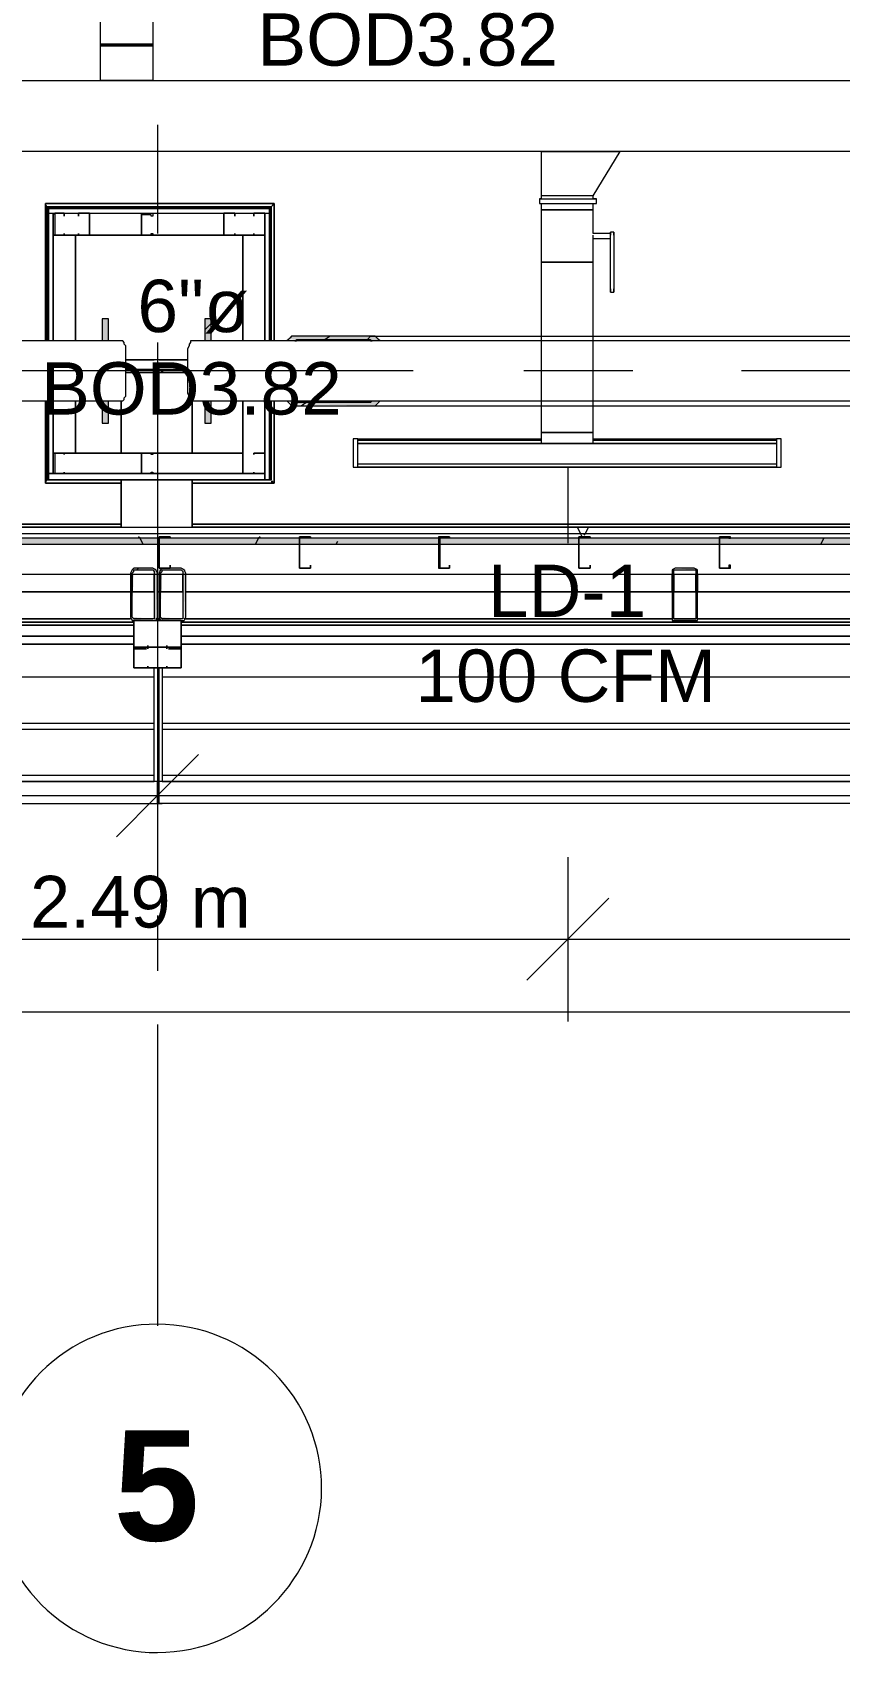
# Model space of a CAD drawing. Header units: metres. Extents: x -2 to 237, y -8 to 52.
# Drawn here: x 39.694 to 42.036, y 5.483 to 10.185 of the extents above; entities that cross this region are included whole.
import ezdxf

# ---------------------------------------------------------------- set-up
doc = ezdxf.new("R2010")
doc.units = ezdxf.units.M
doc.layers.add('HVAC - Ductos', color=5, linetype='Continuous', lineweight=0)
doc.layers.add('PDF_Text', color=7, linetype='Continuous', lineweight=0)
doc.layers.add('PDF_Geometry', color=7, linetype='Continuous', lineweight=0, true_color=0xaaaaaa)
doc.layers.add('PDF_Solid Fills', color=7, linetype='Continuous', lineweight=0, true_color=0xffffff)
doc.styles.add('PDF Helvetica', font='')
doc.styles.add('PDF Helvetica Bold', font='')
doc.styles.get('PDF Helvetica').set_extended_font_data('Helvetica')
doc.styles.get('PDF Helvetica Bold').set_extended_font_data('Helvetica', bold=True)

msp = doc.modelspace()

# ---------------------------------------------------------------- hatches: boundary and pattern name
at = {"layer": 'PDF_Solid Fills', "lineweight": 0, "transparency": 33554559}
h = msp.add_hatch(color=256, dxfattribs=at)
h.paths.add_polyline_path([(39.9649, 9.2067), (39.9649, 9.1975), (40.1436, 9.1975), (40.1436, 9.2067)])
h.paths.add_polyline_path([(39.9145, 9.2892), (39.9145, 9.3534), (39.8961, 9.3534), (39.8961, 9.2892)])
h.paths.add_polyline_path([(39.9145, 9.1151), (39.8961, 9.1151), (39.8961, 9.051), (39.9145, 9.051)])
h.paths.add_polyline_path([(40.2123, 9.1151), (40.194, 9.1151), (40.194, 9.051), (40.2123, 9.051)])
h.paths.add_polyline_path([(40.194, 9.2892), (40.2123, 9.2892), (40.2123, 9.3534), (40.194, 9.3534)])
h = msp.add_hatch(color=256, dxfattribs=at)
h.paths.add_polyline_path([(40.4368, 9.1151), (40.4414, 9.1105), (40.4551, 9.1059), (40.6888, 9.1013), (40.6888, 9.1059), (40.698, 9.1151)])
h.paths.add_polyline_path([(40.7025, 9.2938), (40.6934, 9.3029), (40.4414, 9.3029), (40.4368, 9.2983), (40.4322, 9.2938), (40.7025, 9.2892)])
h = msp.add_hatch(color=256, dxfattribs=at)
h.paths.add_polyline_path([(12.8691, 8.6982), (12.8691, 8.7165), (12.4614, 8.7165), (12.4614, 8.6982)])
h.paths.add_polyline_path([(58.328, 8.6982), (60.1333, 8.6982), (60.1333, 8.7165), (58.328, 8.7165)])
h.paths.add_polyline_path([(58.3235, 8.6982), (58.3235, 8.7165), (57.5171, 8.7165), (57.5171, 8.6982)])
h.paths.add_polyline_path([(57.5125, 8.6982), (57.5125, 8.7165), (55.4875, 8.7165), (55.4875, 8.6982)])
h.paths.add_polyline_path([(55.4829, 8.6982), (55.4829, 8.7165), (53.4578, 8.7165), (53.4578, 8.6982)])
h.paths.add_polyline_path([(53.4532, 8.6982), (53.4532, 8.7165), (52.6469, 8.7165), (52.6469, 8.6982)])
h.paths.add_polyline_path([(52.6423, 8.6982), (52.6423, 8.7165), (50.6171, 8.7165), (50.6171, 8.6982)])
h.paths.add_polyline_path([(50.6126, 8.6982), (50.6126, 8.7165), (48.5875, 8.7165), (48.5875, 8.6982)])
h.paths.add_polyline_path([(48.583, 8.6982), (48.583, 8.7165), (47.7766, 8.7165), (47.7766, 8.6982)])
h.paths.add_polyline_path([(47.772, 8.6982), (47.772, 8.7165), (45.7469, 8.7165), (45.7469, 8.6982)])
h.paths.add_polyline_path([(45.7423, 8.6982), (45.7423, 8.7165), (42.9063, 8.7165), (42.9063, 8.6982)])
h.paths.add_polyline_path([(42.9017, 8.6982), (42.9017, 8.7165), (40.8767, 8.7165), (40.8767, 8.6982)])
h.paths.add_polyline_path([(40.8721, 8.6982), (40.8721, 8.7165), (38.0361, 8.7165), (38.0361, 8.6982)])
h.paths.add_polyline_path([(38.0315, 8.6982), (38.0315, 8.7165), (36.0064, 8.7165), (36.0064, 8.6982)])
h.paths.add_polyline_path([(36.0018, 8.6982), (36.0018, 8.7165), (35.1954, 8.7165), (35.1954, 8.6982)])
h.paths.add_polyline_path([(35.1908, 8.6982), (35.1908, 8.7165), (33.1658, 8.7165), (33.1658, 8.6982)])
h.paths.add_polyline_path([(33.1612, 8.6982), (33.1612, 8.7165), (31.1361, 8.7165), (31.1361, 8.6982)])
h.paths.add_polyline_path([(31.1315, 8.6982), (31.1315, 8.7165), (30.3252, 8.7165), (30.3252, 8.6982)])
h.paths.add_polyline_path([(30.3206, 8.6982), (30.3206, 8.7165), (28.2955, 8.7165), (28.2955, 8.6982)])
h.paths.add_polyline_path([(28.2909, 8.6982), (28.2909, 8.7165), (26.2659, 8.7165), (26.2659, 8.6982)])
h.paths.add_polyline_path([(26.2613, 8.6982), (26.2613, 8.7165), (25.4549, 8.7165), (25.4549, 8.6982)])
h.paths.add_polyline_path([(25.4503, 8.6982), (25.4503, 8.7165), (23.4252, 8.7165), (23.4252, 8.6982)])
h.paths.add_polyline_path([(23.4206, 8.6982), (23.4206, 8.7165), (20.5846, 8.7165), (20.5846, 8.6982)])
h.paths.add_polyline_path([(20.58, 8.6982), (20.58, 8.7165), (18.555, 8.7165), (18.555, 8.6982)])
h.paths.add_polyline_path([(18.5504, 8.6982), (18.5504, 8.7165), (15.7143, 8.7165), (15.7143, 8.6982)])
h.paths.add_polyline_path([(15.7097, 8.6982), (15.7097, 8.7165), (13.6846, 8.7165), (13.6846, 8.6982)])
h.paths.add_polyline_path([(13.6801, 8.6982), (13.6801, 8.7165), (12.8737, 8.7165), (12.8737, 8.6982)])
for points in [[(39.9832, 8.4874), (39.9832, 8.4783), (39.9838, 8.4783), (40.052, 8.4828), (40.0565, 8.6243), (40.0565, 8.6249), (40.052, 8.6295), (39.9832, 8.6295), (39.9786, 8.6203), (39.9786, 8.4874), (39.9832, 8.492), (39.9878, 8.6249), (40.0474, 8.6249), (40.0474, 8.4828), (39.9878, 8.4874)], [(40.0611, 8.4874), (40.0657, 8.492), (40.0702, 8.6249), (40.1299, 8.6249), (40.1299, 8.4828), (40.0702, 8.4874), (40.0657, 8.4874), (40.0657, 8.4783), (40.0662, 8.4783), (40.1344, 8.4828), (40.139, 8.6249), (40.1344, 8.6295), (40.0611, 8.6295)]]:
    msp.add_hatch(color=256, dxfattribs=at).paths.add_polyline_path(points)
h = msp.add_hatch(color=256, dxfattribs=at)
h.paths.add_polyline_path([(41.6188, 8.6295), (41.6234, 8.6249), (41.6234, 8.6295)])
h.paths.add_polyline_path([(41.5547, 8.6203), (41.5501, 8.6203), (41.5501, 8.4783), (41.6234, 8.4783), (41.6234, 8.6203), (41.6188, 8.6203), (41.6188, 8.4828), (41.5547, 8.4828)])
h.paths.add_polyline_path([(41.5547, 8.6249), (41.5547, 8.6295), (41.5501, 8.6295)])
h.paths.add_polyline_path([(41.6143, 8.6249), (41.6143, 8.6295), (41.5593, 8.6295)])

# ---------------------------------------------------------------- linework, layer by layer
at = {"layer": 'HVAC - Ductos', "lineweight": 0}
for points in [[(40.0428, 10.2193), (40.0428, 10.1505), (40.0428, 10.146), (40.0428, 10.0452), (40.0382, 10.0452), (40.029, 10.0452), (40.0199, 10.0452), (40.0016, 10.0452), (39.9832, 10.0452), (39.9649, 10.0452), (39.9466, 10.0452), (39.9282, 10.0452), (39.9099, 10.0452), (39.9007, 10.0452), (39.8916, 10.0452), (39.8916, 10.146), (39.8916, 10.1505), (39.8916, 10.3017)], [(41.3211, 9.7107), (41.3989, 9.839), (41.3943, 9.839), (41.3761, 9.839), (41.3531, 9.839), (41.3211, 9.839), (41.2478, 9.839), (41.2157, 9.839), (41.1928, 9.839), (41.1744, 9.839), (41.1698, 9.839), (41.1698, 9.7107)], [(41.1698, 9.839), (41.1744, 9.839), (41.1928, 9.839), (41.2157, 9.839), (41.2478, 9.839), (41.3211, 9.839), (41.3531, 9.839), (41.3761, 9.839), (41.3943, 9.839), (41.3989, 9.839)], [(41.1698, 9.7015), (41.1652, 9.7015), (41.1744, 9.7015), (41.1882, 9.7015), (41.2065, 9.7015), (41.2249, 9.7015), (41.2478, 9.7015), (41.2661, 9.7015), (41.289, 9.7015), (41.3027, 9.7015), (41.3165, 9.7015), (41.3257, 9.7015), (41.3303, 9.7015), (41.3257, 9.7015), (41.3211, 9.7015), (41.3211, 9.7107), (41.3119, 9.7107), (41.2981, 9.7107), (41.2844, 9.7107), (41.2661, 9.7107), (41.2478, 9.7107), (41.2249, 9.7107), (41.2065, 9.7107), (41.1928, 9.7107), (41.179, 9.7107), (41.1744, 9.7107), (41.1698, 9.7107), (41.1698, 9.7015), (41.1744, 9.7015), (41.179, 9.7015)], [(41.1652, 9.7015), (41.1652, 9.6878), (41.1744, 9.6878), (41.1882, 9.6878), (41.2065, 9.6878), (41.2249, 9.6878), (41.2478, 9.6878), (41.2661, 9.6878), (41.289, 9.6878), (41.3027, 9.6878), (41.3165, 9.6878), (41.3257, 9.6878), (41.3303, 9.6878), (41.3303, 9.7015)], [(41.1698, 9.6878), (41.1698, 9.6695), (41.1744, 9.6695), (41.179, 9.6695), (41.1928, 9.6695), (41.2065, 9.6695), (41.2249, 9.6695), (41.2478, 9.6695), (41.2661, 9.6695), (41.2844, 9.6695), (41.2981, 9.6695), (41.3119, 9.6695), (41.3211, 9.6695), (41.3211, 9.6878)], [(41.1882, 9.7015), (41.1928, 9.7015)], [(41.2065, 9.7015), (41.2249, 9.7015), (41.2478, 9.7015), (41.2661, 9.7015), (41.2844, 9.7015), (41.289, 9.7015)], [(41.2203, 9.7107), (41.2157, 9.7107)], [(41.2798, 9.7107), (41.2752, 9.7107), (41.2706, 9.7107)], [(41.2981, 9.7015), (41.3027, 9.7015)], [(41.3119, 9.7015), (41.3165, 9.7015)], [(41.3211, 9.7015), (41.3211, 9.7015)], [(41.3257, 9.6878), (41.3303, 9.6878)], [(41.3715, 9.4404), (41.3715, 9.5962), (41.3715, 9.6007), (41.3715, 9.6053), (41.3715, 9.6007), (41.3715, 9.5962), (41.3715, 9.6007), (41.3211, 9.6007), (41.3211, 9.6695), (41.3119, 9.6695), (41.2981, 9.6695), (41.2844, 9.6695), (41.2661, 9.6695), (41.2478, 9.6695), (41.2249, 9.6695), (41.2065, 9.6695), (41.1928, 9.6695), (41.179, 9.6695), (41.1744, 9.6695), (41.1698, 9.6695), (41.1698, 9.5183), (41.1744, 9.5183), (41.179, 9.5183), (41.1928, 9.5183), (41.2065, 9.5183), (41.2249, 9.5183), (41.2478, 9.5183), (41.2661, 9.5183), (41.2844, 9.5183), (41.2981, 9.5183), (41.3119, 9.5183), (41.3211, 9.5183), (41.3211, 9.587), (41.3715, 9.587)], [(41.3211, 9.6007), (41.3211, 9.6007)], [(41.3211, 9.6007), (41.3211, 9.6007)], [(41.3211, 9.6007), (41.3211, 9.6007)], [(41.3211, 9.6007), (41.3211, 9.6007)], [(41.3211, 9.587), (41.3211, 9.5916), (41.3211, 9.5962)], [(41.3715, 9.6053), (41.3715, 9.6053)], [(41.3806, 9.6053), (41.3715, 9.6053)], [(41.3715, 9.6007), (41.3715, 9.6007)], [(41.3806, 9.6053), (41.3806, 9.6053)], [(41.3806, 9.5962), (41.3806, 9.6007), (41.3806, 9.6053), (41.3806, 9.6007), (41.3806, 9.5962), (41.3806, 9.4404)], [(41.3211, 9.587), (41.3211, 9.587)], [(41.3715, 9.4312), (41.3715, 9.4312)], [(41.3715, 9.4312), (41.3806, 9.4312)], [(41.3806, 9.4312), (41.3806, 9.4312)], [(41.2478, 9.2892), (40.5972, 9.2892)], [(40.6384, 8.9731), (40.6384, 8.9823), (40.6384, 9.0006), (40.6384, 9.0051), (41.1698, 9.0051)], [(41.1698, 9.0006), (40.6384, 9.0006)], [(40.6384, 8.9777), (40.6384, 8.9823), (40.6384, 8.9868)], [(41.3211, 9.0234), (41.3211, 9.0234)], [(41.3211, 9.0051), (41.8525, 9.0051), (41.8525, 9.0006), (41.8525, 8.9823), (41.8525, 8.9731)], [(41.8525, 9.0006), (41.3211, 9.0006)], [(41.8525, 8.9868), (41.8525, 8.9823), (41.8525, 8.9777)], [(41.8525, 8.9502), (41.8525, 8.9456), (41.8525, 8.941), (41.8525, 8.9226), (40.6384, 8.9226), (41.8525, 8.9226)], [(40.6384, 8.9226), (40.6384, 8.941), (40.6384, 8.9456), (40.6384, 8.9502)], [(40.6384, 8.9364), (40.6384, 8.941), (40.6384, 8.9456)], [(41.8525, 8.9456), (41.8525, 8.941), (41.8525, 8.9364)], [(41.2478, 8.9226), (41.2478, 8.7028)]]:
    msp.add_lwpolyline(points, dxfattribs=at)
for points in [[(39.8916, 10.1505), (39.9007, 10.1505), (39.9099, 10.1505), (39.9282, 10.1505), (39.9466, 10.1505), (39.9649, 10.1505), (39.9832, 10.1505), (40.0016, 10.1505), (40.0199, 10.1505), (40.029, 10.1505), (40.0382, 10.1505), (40.0428, 10.1505), (40.0382, 10.1505), (40.029, 10.1505), (40.0199, 10.1505), (40.0016, 10.1505), (39.9832, 10.1505), (39.9649, 10.1505), (39.9466, 10.1505), (39.9282, 10.1505), (39.9099, 10.1505), (39.9007, 10.1505)], [(39.8916, 10.1505), (39.9007, 10.1505), (39.9099, 10.1505), (39.9282, 10.1505), (39.9466, 10.1505), (39.9649, 10.1505), (39.9832, 10.1505), (40.0016, 10.1505), (40.0199, 10.1505), (40.029, 10.1505), (40.0382, 10.1505), (40.0428, 10.1505), (40.0382, 10.1505), (40.029, 10.1505), (40.0199, 10.1505), (40.0016, 10.1505), (39.9832, 10.1505), (39.9649, 10.1505), (39.9466, 10.1505), (39.9282, 10.1505), (39.9099, 10.1505), (39.9007, 10.1505)], [(39.8916, 10.146), (39.9007, 10.146), (39.9099, 10.146), (39.9282, 10.146), (39.9466, 10.146), (39.9649, 10.146), (39.9832, 10.146), (40.0016, 10.146), (40.0199, 10.146), (40.029, 10.146), (40.0382, 10.146), (40.0428, 10.146), (40.0382, 10.146), (40.029, 10.146), (40.0199, 10.146), (40.0016, 10.146), (39.9832, 10.146), (39.9649, 10.146), (39.9466, 10.146), (39.9282, 10.146), (39.9099, 10.146), (39.9007, 10.146)], [(39.9649, 10.146), (39.9466, 10.146), (39.9282, 10.146), (39.9099, 10.146), (39.9007, 10.146), (39.8916, 10.146), (39.9007, 10.146), (39.9099, 10.146), (39.9282, 10.146), (39.9466, 10.146), (39.9649, 10.146), (39.9832, 10.146), (40.0016, 10.146), (40.0199, 10.146), (40.029, 10.146), (40.0382, 10.146), (40.0428, 10.146), (40.0382, 10.146), (40.029, 10.146), (40.0199, 10.146), (40.0016, 10.146), (39.9832, 10.146)], [(43.0667, 9.839), (39.6579, 9.839), (39.6579, 10.0452), (43.0667, 10.0452)], [(41.1698, 8.9914), (41.1744, 8.9914), (41.1836, 8.9914), (41.1928, 8.9914), (41.2111, 8.9914), (41.2249, 8.9914), (41.2478, 8.9914), (41.2661, 8.9914), (41.2844, 8.9914), (41.2981, 8.9914), (41.3119, 8.9914), (41.3165, 8.9914), (41.3211, 8.9914), (41.3211, 9.0234), (41.3165, 9.0234), (41.3119, 9.0234), (41.2981, 9.0234), (41.2844, 9.0234), (41.2661, 9.0234), (41.2478, 9.0234), (41.2249, 9.0234), (41.2111, 9.0234), (41.1928, 9.0234), (41.1836, 9.0234), (41.1744, 9.0234), (41.1698, 9.0234), (41.1744, 9.0234), (41.179, 9.0234), (41.1928, 9.0234), (41.2065, 9.0234), (41.2249, 9.0234), (41.2478, 9.0234), (41.2661, 9.0234), (41.2844, 9.0234), (41.2981, 9.0234), (41.3119, 9.0234), (41.3211, 9.0234), (41.3211, 9.5183), (41.3119, 9.5183), (41.2981, 9.5183), (41.2844, 9.5183), (41.2661, 9.5183), (41.2478, 9.5183), (41.2249, 9.5183), (41.2065, 9.5183), (41.1928, 9.5183), (41.179, 9.5183), (41.1744, 9.5183), (41.1698, 9.5183), (41.1698, 9.0234)], [(41.3715, 9.4404), (41.3715, 9.4358), (41.3715, 9.4312), (41.3715, 9.4358)], [(41.3806, 9.4404), (41.3806, 9.4358), (41.3806, 9.4312), (41.3806, 9.4358)], [(40.6246, 8.9226), (40.6384, 8.9226), (40.6384, 9.0051), (40.6246, 9.0051)], [(40.6384, 8.9914), (41.8525, 8.9914), (40.6384, 8.9914), (41.8525, 8.9914), (41.8525, 8.9318), (40.6384, 8.9318)], [(41.8663, 8.9226), (41.8663, 9.0051), (41.8525, 9.0051), (41.8525, 8.9226)]]:
    msp.add_lwpolyline(points, close=True, dxfattribs=at)
at = {"layer": 'HVAC - Ductos', "color": 252, "lineweight": 0, "true_color": 0x939598}
for points in [[(40.0566, 8.2079), (40.0566, 7.9697), (40.0566, 7.7314)], [(40.1756, 8.0888), (40.0566, 7.9697), (39.9374, 7.8506)], [(7.6277, 7.9697), (12.466, 7.9697), (30.8566, 7.9697), (40.0566, 7.9697), (49.2518, 7.9697), (58.6855, 7.9697)], [(41.2478, 7.791), (41.2478, 7.5527), (41.2478, 7.3145)], [(41.3669, 7.6719), (41.2478, 7.5527), (41.1286, 7.4337)], [(27.3654, 7.5527), (29.5646, 7.5527), (30.8566, 7.5527), (32.1715, 7.5527), (34.3661, 7.5527), (36.5607, 7.5527), (38.7599, 7.5527), (41.2478, 7.5527), (43.5661, 7.5527), (45.7607, 7.5527), (47.9553, 7.5527), (49.2518, 7.5527), (50.5622, 7.5527), (52.7614, 7.5527), (54.8827, 7.5527), (57.2834, 7.5527), (58.6855, 7.5527)], [(7.6277, 7.342), (58.6855, 7.342)]]:
    msp.add_lwpolyline(points, dxfattribs=at)
at = {"layer": 'PDF_Geometry', "lineweight": 0}
for points in [[(40.0566, 9.9169), (40.0566, 9.6007)], [(39.7358, 9.6787), (39.7313, 9.6832), (39.7313, 9.6878)], [(40.3956, 9.6878), (39.7313, 9.6878)], [(40.3864, 9.6741), (40.3864, 9.6787), (40.391, 9.6832), (40.3956, 9.6878)], [(40.3864, 9.6741), (40.3864, 9.6787), (40.391, 9.6832), (40.3956, 9.6878)], [(40.3956, 9.6878), (40.391, 9.6832), (40.3864, 9.6787), (40.3864, 9.6741)], [(40.3956, 9.2892), (40.3956, 9.6878)], [(40.3956, 9.2892), (40.3956, 9.6878)], [(40.3864, 9.6787), (39.7358, 9.6787)], [(39.7404, 9.6741), (39.7404, 9.6741)], [(40.3818, 9.6741), (39.7404, 9.6741), (40.3818, 9.6741)], [(39.7862, 9.6511), (39.7862, 9.6511)], [(39.8275, 9.6511), (39.8275, 9.6511)], [(40.0107, 9.6557), (40.0107, 9.6557)], [(40.2811, 9.6511), (40.2811, 9.6511)], [(40.336, 9.6511), (40.336, 9.6511)], [(40.3818, 9.6741), (40.3818, 9.6741)], [(40.3818, 9.2892), (40.3818, 9.6741), (40.3818, 9.2892)], [(40.3864, 9.2892), (40.3864, 9.6787)], [(40.3864, 9.2892), (40.3864, 9.6787)], [(40.3864, 9.2892), (40.3864, 9.6787)], [(40.3864, 9.6741), (40.3864, 9.2892)], [(39.7587, 9.5962), (39.7587, 9.5962)], [(39.7862, 9.6007), (39.7862, 9.6007)], [(39.8275, 9.6007), (39.8275, 9.6007)], [(40.0107, 9.5962), (40.0107, 9.5962)], [(40.0107, 9.5962), (40.0107, 9.5962)], [(40.2489, 9.5962), (40.2489, 9.5962)], [(40.2489, 9.5962), (40.2489, 9.5962)], [(40.2811, 9.6007), (40.2811, 9.6007)], [(40.336, 9.6007), (40.336, 9.6007)], [(39.9145, 9.2892), (39.9145, 9.3534), (39.8961, 9.3534), (39.8961, 9.2892)], [(40.2123, 9.2892), (40.2123, 9.3534), (40.194, 9.3534), (40.194, 9.2892)], [(40.194, 9.3213), (40.2123, 9.3396)], [(35.8598, 9.1151), (39.9466, 9.1151), (39.9512, 9.1151), (39.9558, 9.1151), (39.9604, 9.1197), (39.9604, 9.1243), (39.9649, 9.1289), (39.9649, 9.138), (39.9649, 9.2663), (39.9649, 9.2755), (39.9604, 9.28), (39.9604, 9.2846), (39.9558, 9.2892), (39.9512, 9.2892), (39.9466, 9.2892), (35.8598, 9.2892)], [(40.0566, 9.2846), (40.0566, 8.2538)], [(44.2762, 9.2892), (40.1619, 9.2892), (40.1573, 9.2892), (40.1527, 9.2892), (40.1527, 9.2846), (40.1482, 9.28), (40.1482, 9.2755), (40.1436, 9.2663), (40.1436, 9.138), (40.1482, 9.1289), (40.1482, 9.1243), (40.1527, 9.1197), (40.1527, 9.1151), (40.1573, 9.1151), (40.1619, 9.1151), (44.2762, 9.1151)], [(40.7025, 9.2892), (40.698, 9.2938), (40.6934, 9.2983), (40.6888, 9.3029), (40.6797, 9.3029), (40.6751, 9.3029), (40.4597, 9.3029), (40.4551, 9.3029), (40.4459, 9.3029), (40.4414, 9.2983), (40.4368, 9.2938), (40.4322, 9.2892)], [(40.4551, 9.2892), (40.4597, 9.2892), (40.4597, 9.2938), (40.6751, 9.2938), (40.6751, 9.2892), (40.6797, 9.2892)], [(40.5422, 9.2938), (40.556, 9.3029)], [(40.6659, 9.2938), (40.6751, 9.3029), (44.3632, 9.3029), (44.3678, 9.3029), (44.3724, 9.2983), (44.377, 9.2983), (44.3816, 9.2938), (44.3816, 9.2846)], [(40.0748, 9.2342), (40.0702, 9.2342), (40.0657, 9.2342), (40.0611, 9.2342), (40.0657, 9.2342), (40.0702, 9.2342), (40.0748, 9.2342), (40.1436, 9.2342), (39.9649, 9.2342), (40.0336, 9.2342), (40.0382, 9.2342), (40.0428, 9.2342), (40.0474, 9.2342), (40.0428, 9.2342), (40.0382, 9.2342), (40.0336, 9.2342)], [(40.7987, 9.2021), (39.5296, 9.2021)], [(40.1436, 9.2067), (39.9649, 9.2067)], [(39.9649, 9.1975), (40.1436, 9.1975)], [(40.0657, 9.1975), (40.0794, 9.2067)], [(41.4356, 9.2021), (41.1194, 9.2021)], [(43.0209, 9.2021), (41.7517, 9.2021)], [(39.7313, 9.1151), (39.7313, 8.8768)], [(39.7313, 9.1151), (39.7313, 8.8768)], [(39.7404, 9.1151), (39.7404, 8.886), (39.7404, 9.1151)], [(39.8961, 9.1151), (39.8961, 9.0509), (39.9145, 9.0509), (39.9145, 9.1151)], [(40.1573, 8.9639), (40.1573, 9.1151), (40.1573, 8.9639)], [(40.194, 9.1151), (40.194, 9.0509), (40.2123, 9.0509), (40.2123, 9.1151)], [(40.3864, 9.1151), (40.3864, 8.886), (40.3864, 9.1151)], [(40.3864, 9.1151), (40.3864, 8.886), (40.3864, 9.1151)], [(40.4322, 9.1151), (40.4368, 9.1105), (40.4414, 9.1059), (40.4459, 9.1013), (40.4551, 9.1013), (40.4597, 9.1013), (40.6751, 9.1013), (40.6797, 9.1013), (40.6888, 9.1013), (40.6934, 9.1059), (40.698, 9.1105), (40.7025, 9.1151)], [(40.6797, 9.1151), (40.6751, 9.1105), (40.4597, 9.1105), (40.4551, 9.1151)], [(40.4735, 9.1013), (40.4872, 9.1105)], [(40.6751, 9.1013), (44.3632, 9.1013), (44.3678, 9.1013), (44.3724, 9.1013), (44.377, 9.1059), (44.3816, 9.1105), (44.3816, 9.1197)], [(39.7587, 8.9639), (39.7587, 8.9639)], [(39.7862, 8.9593), (39.7862, 8.9593)], [(40.0107, 8.9639), (40.0107, 8.9639)], [(40.0107, 8.9639), (40.0107, 8.9639)], [(40.336, 8.9593), (40.336, 8.9593)], [(39.7587, 8.9044), (39.7587, 8.9044)], [(39.7862, 8.9089), (39.7862, 8.9089)], [(40.0107, 8.9044), (40.0107, 8.9044)], [(40.0107, 8.9044), (40.0107, 8.9044)], [(40.336, 8.9089), (40.336, 8.9089)], [(39.7313, 8.8768), (39.7313, 8.8768)], [(39.7313, 8.8768), (39.7313, 8.8768)], [(39.7404, 8.886), (39.7404, 8.886)], [(39.7404, 8.886), (39.7404, 8.886)], [(39.7404, 8.886), (39.7404, 8.886)], [(39.7404, 8.886), (40.3818, 8.886), (39.7404, 8.886)], [(40.3818, 8.886), (40.3818, 8.886)], [(40.3864, 8.886), (40.3864, 8.886)], [(40.3864, 8.886), (40.3864, 8.886)], [(40.3864, 8.886), (40.3864, 8.886)], [(40.3864, 8.886), (40.3864, 8.886)], [(60.1333, 8.6111), (12.4614, 8.6111), (12.4614, 8.7485), (60.1333, 8.7485)], [(30.9574, 8.7485), (39.9512, 8.7485)], [(39.9512, 8.7485), (30.9574, 8.7485)], [(30.9574, 8.7485), (39.9512, 8.7485)], [(39.9512, 8.7485), (30.9574, 8.7485)], [(30.9574, 8.7485), (39.9512, 8.7485)], [(39.9512, 8.7485), (30.9574, 8.7485)], [(30.9574, 8.7485), (39.9512, 8.7485)], [(39.9512, 8.7485), (30.9574, 8.7485)], [(30.9574, 8.7485), (39.9512, 8.7485)], [(39.9512, 8.7485), (30.9574, 8.7485)], [(40.1573, 8.7485), (49.151, 8.7485)], [(49.151, 8.7485), (40.1573, 8.7485)], [(40.1573, 8.7485), (49.151, 8.7485)], [(49.151, 8.7485), (40.1573, 8.7485)], [(40.1573, 8.7485), (49.151, 8.7485)], [(49.151, 8.7485), (40.1573, 8.7485)], [(40.1573, 8.7485), (49.151, 8.7485)], [(49.151, 8.7485), (40.1573, 8.7485)], [(40.1573, 8.7485), (49.151, 8.7485)], [(49.151, 8.7485), (40.1573, 8.7485)], [(12.4614, 8.7302), (60.1333, 8.7302)], [(40.8721, 8.7165), (40.4689, 8.7165), (40.0611, 8.7165), (39.6579, 8.7165), (39.2501, 8.7165), (38.847, 8.7165), (38.4392, 8.7165), (38.0361, 8.7165)], [(42.9017, 8.7165), (42.4985, 8.7165), (42.0908, 8.7165), (41.6876, 8.7165), (41.2798, 8.7165), (40.8767, 8.7165)], [(40.8721, 8.6982), (40.4689, 8.6982), (40.0611, 8.6982), (39.6579, 8.6982), (39.2501, 8.6982), (38.847, 8.6982), (38.4392, 8.6982), (38.0361, 8.6982)], [(42.9017, 8.6982), (42.4985, 8.6982), (42.0908, 8.6982), (41.6876, 8.6982), (41.2798, 8.6982), (40.8767, 8.6982)], [(39.9786, 8.6065), (39.9832, 8.6111), (39.9832, 8.5607)], [(39.9786, 8.6111), (39.9786, 8.5607)], [(39.997, 8.6249), (40.0016, 8.6295)], [(40.0474, 8.5607), (40.0474, 8.6111)], [(40.0566, 8.5607), (40.0566, 8.6111)], [(40.0702, 8.6295), (40.0657, 8.6249), (40.0611, 8.6157), (40.0611, 8.4874), (40.0657, 8.4782), (40.0702, 8.4782), (40.1253, 8.4782), (40.1344, 8.4782), (40.139, 8.4874), (40.139, 8.6157), (40.1344, 8.6249), (40.1253, 8.6295), (40.0932, 8.6295)], [(40.0611, 8.6111), (40.0611, 8.5607)], [(40.0657, 8.6111), (40.0657, 8.5607)], [(40.1299, 8.5607), (40.1299, 8.6111)], [(40.139, 8.5607), (40.139, 8.6111)], [(41.5501, 8.5607), (41.5501, 8.6111)], [(41.5547, 8.6111), (41.5547, 8.5607)], [(41.6188, 8.5607), (41.6188, 8.6111)], [(41.6234, 8.6111), (41.6234, 8.5607)], [(40.0474, 8.3408), (40.0428, 8.3408), (40.052, 8.3408), (40.0428, 8.3408), (40.0474, 8.3408), (40.029, 8.3408), (40.029, 8.3454), (40.029, 8.3408), (40.0244, 8.3408), (40.029, 8.3408), (40.084, 8.3408), (40.0886, 8.3408), (40.084, 8.3408), (40.084, 8.3454), (40.084, 8.3408), (40.0886, 8.3408), (40.084, 8.3408), (40.029, 8.3408), (40.0244, 8.3408), (40.029, 8.3408), (39.9878, 8.3408), (39.9878, 8.3454), (39.9878, 8.3958), (39.9878, 8.4004), (39.9878, 8.405), (39.9878, 8.4736), (39.9878, 8.4782), (39.9878, 8.4736), (39.9878, 8.405), (39.9878, 8.4004), (39.9878, 8.3958), (39.9878, 8.3454), (39.9878, 8.3408), (40.029, 8.3408), (40.084, 8.3408), (40.0748, 8.3408), (40.084, 8.3408), (40.0702, 8.3408), (40.0566, 8.3408), (40.0611, 8.3408)], [(40.0474, 8.4782), (40.0702, 8.4782), (40.0474, 8.4782)], [(40.0474, 8.4782), (40.0702, 8.4782), (40.0474, 8.4782)], [(39.9878, 8.3958), (39.9878, 8.3958)], [(39.9878, 8.3958), (39.9878, 8.3958)], [(40.029, 8.3958), (40.029, 8.4004), (40.029, 8.405)], [(40.029, 8.405), (40.029, 8.4004), (40.029, 8.3958)], [(40.029, 8.405), (40.029, 8.4004), (40.029, 8.3958)], [(40.084, 8.3958), (40.084, 8.4004), (40.084, 8.405)], [(40.084, 8.3958), (40.084, 8.4004), (40.084, 8.405)], [(40.084, 8.3958), (40.084, 8.4004), (40.084, 8.405)], [(40.1253, 8.3958), (40.1253, 8.3958)], [(40.1253, 8.3958), (40.1253, 8.3958)], [(41.5501, 8.4095), (41.6234, 8.4095)], [(36.996, 8.0109), (36.9869, 8.0109), (36.9869, 7.9926), (36.9869, 7.9789), (36.9869, 7.9651), (36.9869, 7.9559), (36.9869, 7.9468), (40.0611, 7.9468), (40.0611, 7.9559), (40.0611, 7.9651), (40.0611, 7.9789), (40.0611, 7.9926), (40.0611, 8.0109), (40.0611, 8.3408), (40.0566, 8.3408)], [(37.0052, 8.3408), (37.0052, 8.0109), (40.0474, 8.0109), (40.0474, 8.3408), (40.029, 8.3408), (40.029, 8.3454), (40.029, 8.3408), (40.084, 8.3408), (40.0748, 8.3408), (40.084, 8.3408), (40.0702, 8.3408), (40.0566, 8.3408), (40.0566, 8.0109)], [(40.0382, 8.3408), (40.029, 8.3408), (40.0382, 8.3408)], [(40.0382, 8.3408), (40.029, 8.3408), (40.0382, 8.3408)], [(40.0702, 8.3408), (40.0702, 8.0109), (43.1125, 8.0109), (43.1125, 8.3408)], [(40.0474, 8.3133), (37.0052, 8.3133)], [(43.1125, 8.3133), (40.0702, 8.3133)], [(37.0052, 8.1804), (40.0474, 8.1804)], [(40.0474, 8.1621), (37.0052, 8.1621)], [(40.0702, 8.1804), (43.1125, 8.1804)], [(43.1125, 8.1621), (40.0702, 8.1621)], [(60.1332, 8.0109), (58.4472, 8.0109), (58.4518, 8.0109), (55.3821, 8.0109), (55.3867, 8.0109), (52.317, 8.0109), (52.3216, 8.0109), (49.2518, 8.0109), (49.2564, 8.0109), (46.1867, 8.0109), (46.1913, 8.0109), (43.1216, 8.0109), (43.1262, 8.0109), (40.0566, 8.0109), (40.0611, 8.0109), (36.9869, 8.0109), (36.996, 8.0109), (33.9217, 8.0109), (33.9263, 8.0109), (30.8566, 8.0109), (30.8612, 8.0109), (27.7915, 8.0109)], [(43.1262, 7.9468), (40.0566, 7.9468), (40.0566, 7.9559), (40.0566, 7.9651), (40.0566, 7.9789), (40.0566, 7.9926), (40.0566, 8.0109), (40.0611, 8.0109)], [(40.0566, 7.3054), (40.0566, 6.6685)], [(40.0566, 7.2236), (40.0566, 7.0678)], [(40.0566, 6.9074), (40.0566, 6.431)]]:
    msp.add_lwpolyline(points, dxfattribs=at)
for points in [[(40.3864, 9.6787), (39.7358, 9.6787), (39.7313, 9.6832), (39.7313, 9.6878), (40.3956, 9.6878), (40.391, 9.6832), (40.3864, 9.6787), (40.3864, 9.6741), (40.3864, 9.2892)], [(39.7313, 9.6878), (40.3956, 9.6878), (40.3956, 9.2892), (40.3956, 9.6878), (39.7313, 9.6878), (39.7313, 9.2892), (39.7313, 9.6878), (39.7313, 9.2892)], [(40.3818, 9.6741), (39.7404, 9.6741), (39.7404, 9.6787), (40.3864, 9.6787), (39.7404, 9.6787), (39.7404, 9.6741), (39.7404, 9.5962), (39.7404, 9.2892), (39.7404, 9.6741), (39.7404, 9.2892), (39.7404, 9.6741), (40.3864, 9.6741), (39.7404, 9.6741), (39.7404, 9.2892), (39.7404, 9.6741), (39.7404, 9.6787), (39.7358, 9.6787), (39.7313, 9.6832), (39.7313, 9.6878), (39.7313, 9.6832), (39.7358, 9.6787), (39.7404, 9.6787), (39.7404, 9.6741), (39.7404, 9.2892), (39.7404, 9.6603), (39.7541, 9.6603), (40.3681, 9.6603), (40.3681, 9.5962), (40.3039, 9.5962), (39.8183, 9.5962), (40.3039, 9.5962), (40.3039, 9.2892), (40.3039, 9.5962), (40.3681, 9.5962), (40.3681, 9.2892), (40.3681, 9.6603), (40.3818, 9.6603), (40.3818, 9.2892), (40.3818, 9.6741), (39.7404, 9.6741), (39.7404, 9.6603), (40.3818, 9.6603)], [(39.7358, 9.2892), (39.7358, 9.6787)], [(39.7358, 9.2892), (39.7358, 9.6787)], [(40.3818, 9.6741), (39.7404, 9.6741)], [(39.7587, 9.6603), (39.7587, 9.6557), (39.7587, 9.5962), (39.7862, 9.5962), (39.7862, 9.6007), (39.7862, 9.5962), (39.7587, 9.5962), (39.7541, 9.5962), (39.7541, 9.6557), (39.7587, 9.6603), (39.7862, 9.6603)], [(39.8183, 9.5962), (39.7541, 9.5962), (39.7541, 9.6603), (39.7541, 9.2892), (39.7541, 9.5962), (39.8183, 9.5962), (39.8183, 9.2892)], [(39.7862, 9.6511), (39.7862, 9.6603)], [(39.8275, 9.6511), (39.8275, 9.6603)], [(39.855, 9.6603), (39.8595, 9.6603), (39.8595, 9.6557), (39.8595, 9.5962), (39.855, 9.5962), (39.8275, 9.5962), (39.8275, 9.6007), (39.8275, 9.5962), (39.855, 9.5962), (39.8595, 9.5962), (39.8595, 9.6557), (39.8595, 9.6603), (39.855, 9.6603), (39.8275, 9.6603)], [(40.0428, 9.6511), (40.0382, 9.6511), (40.0382, 9.6557), (40.0107, 9.6557), (40.0107, 9.5962), (40.0382, 9.5962), (40.0382, 9.6007), (40.0428, 9.6007), (40.0428, 9.5962), (40.0107, 9.5962), (40.0107, 9.6557), (40.0107, 9.6603), (40.0428, 9.6603)], [(40.2489, 9.6603), (40.2489, 9.6557), (40.2489, 9.5962), (40.2811, 9.5962), (40.2811, 9.6007), (40.2811, 9.5962), (40.2489, 9.5962), (40.2489, 9.6557), (40.2489, 9.6603), (40.2811, 9.6603)], [(40.2811, 9.6511), (40.2811, 9.6603)], [(40.336, 9.6511), (40.336, 9.6603)], [(40.3635, 9.6603), (40.3681, 9.6603), (40.3681, 9.6557), (40.3681, 9.5962), (40.3635, 9.5962), (40.336, 9.5962), (40.336, 9.6007), (40.336, 9.5962), (40.3635, 9.5962), (40.3681, 9.5962), (40.3681, 9.6557), (40.3681, 9.6603), (40.3635, 9.6603), (40.336, 9.6603)], [(40.3818, 9.2892), (40.3818, 9.5962), (40.3818, 9.6741)], [(39.7358, 8.886), (39.7358, 9.1151), (39.7358, 8.886), (39.7358, 9.1151), (39.7358, 8.886), (39.7313, 8.8814)], [(39.7313, 8.8768), (39.7313, 9.1151)], [(39.9512, 8.8768), (39.7313, 8.8768), (39.7313, 8.8814), (39.7358, 8.886), (39.7404, 8.886), (39.9512, 8.886), (39.7358, 8.886), (39.9512, 8.886), (39.7404, 8.886), (39.7404, 8.9044), (40.3681, 8.9044), (40.3039, 8.9044), (40.3039, 8.9639), (39.8183, 8.9639), (40.3039, 8.9639), (40.3039, 9.1151), (40.3039, 8.9639), (40.3039, 8.9044), (39.7541, 8.9044), (39.7404, 8.9044), (39.7404, 9.1151), (39.7404, 8.886), (39.7404, 8.9639), (39.7404, 9.1151), (39.7404, 8.886), (40.3681, 8.886), (40.3681, 8.9044), (40.3681, 9.1151), (40.3681, 8.886), (40.3818, 8.886), (40.3818, 9.1151), (40.3818, 8.886), (40.3818, 9.1151), (40.3818, 8.886), (40.3818, 9.1151), (40.3818, 8.886), (40.3039, 8.886), (39.7404, 8.886), (39.7404, 9.1151), (39.7404, 8.886), (39.9512, 8.886), (39.7358, 8.886), (39.9512, 8.886), (39.7404, 8.886), (39.7358, 8.886), (39.7313, 8.8814), (39.7313, 8.8768), (39.9512, 8.8768), (39.7313, 8.8768)], [(39.7541, 8.9639), (39.7541, 8.9044), (39.7541, 9.1151), (39.7541, 8.9639), (39.8183, 8.9639), (39.8183, 9.1151), (39.8183, 8.9639)], [(39.9512, 8.9639), (39.9512, 9.1151)], [(40.3956, 9.1151), (40.3956, 8.8768), (40.391, 8.8768), (40.391, 8.8814), (40.3864, 8.8814), (40.391, 8.8814), (40.3864, 8.8814), (40.391, 8.8814), (40.391, 8.8768), (40.3956, 8.8768), (40.3956, 9.1151), (40.3956, 8.8768), (40.1573, 8.8768), (40.3956, 8.8768), (40.391, 8.8768), (40.3956, 8.8768), (40.1573, 8.8768), (40.3956, 8.8768)], [(40.3818, 8.886), (40.1573, 8.886), (40.3864, 8.886), (40.1573, 8.886), (40.3864, 8.886), (40.1573, 8.886), (40.3864, 8.886), (40.3864, 9.1151), (40.3864, 8.886), (40.1573, 8.886)], [(39.7587, 8.9639), (39.7587, 8.9044), (39.7862, 8.9044), (39.7862, 8.9089), (39.7862, 8.9044), (39.7587, 8.9044), (39.7541, 8.9044), (39.7541, 8.9639), (39.7587, 8.9639), (39.7862, 8.9639)], [(39.7862, 8.9593), (39.7862, 8.9639)], [(40.0428, 8.9593), (40.0382, 8.9593), (40.0382, 8.9639), (40.0107, 8.9639), (40.0107, 8.9044), (40.0382, 8.9044), (40.0382, 8.9089), (40.0428, 8.9089), (40.0428, 8.9044), (40.0107, 8.9044), (40.0107, 8.9639), (40.0428, 8.9639)], [(40.336, 8.9593), (40.336, 8.9639)], [(40.3635, 8.9639), (40.3681, 8.9639), (40.3681, 8.9044), (40.3635, 8.9044), (40.336, 8.9044), (40.336, 8.9089), (40.336, 8.9044), (40.3635, 8.9044), (40.3681, 8.9044), (40.3681, 8.9639), (40.3635, 8.9639), (40.336, 8.9639)], [(39.9512, 8.7485), (39.9512, 8.886)], [(40.1573, 8.7485), (40.1573, 8.886)], [(30.9574, 8.7577), (39.9512, 8.7577)], [(30.9574, 8.7577), (39.9512, 8.7577)], [(40.1573, 8.7577), (49.151, 8.7577)], [(40.1573, 8.7577), (49.151, 8.7577)], [(40.0932, 8.7211), (40.0657, 8.7211), (40.0611, 8.7211), (40.0611, 8.6295), (40.0657, 8.6295), (40.0932, 8.6295), (40.0932, 8.6386), (40.0932, 8.6295), (40.0657, 8.6295), (40.0611, 8.6295), (40.0611, 8.7211), (40.0657, 8.7211), (40.0932, 8.7211), (40.0932, 8.7165)], [(40.501, 8.7211), (40.4689, 8.7211), (40.4689, 8.6295), (40.501, 8.6295), (40.501, 8.6386), (40.501, 8.6295), (40.4689, 8.6295), (40.4689, 8.7211), (40.501, 8.7211), (40.501, 8.7165)], [(40.9041, 8.7211), (40.8767, 8.7211), (40.8721, 8.7211), (40.8721, 8.6295), (40.8767, 8.6295), (40.9041, 8.6295), (40.9041, 8.6386), (40.9041, 8.6295), (40.8767, 8.6295), (40.8767, 8.7211), (40.9041, 8.7211), (40.9041, 8.7165)], [(41.3119, 8.7211), (41.2798, 8.7211), (41.2798, 8.6295), (41.3119, 8.6295), (41.3119, 8.6386), (41.3119, 8.6295), (41.2798, 8.6295), (41.2798, 8.7211), (41.3119, 8.7211), (41.3119, 8.7165)], [(41.7196, 8.7211), (41.6876, 8.7211), (41.6876, 8.6295), (41.7196, 8.6295), (41.7196, 8.6386), (41.715, 8.6386), (41.715, 8.6295), (41.6876, 8.6295), (41.6876, 8.7211), (41.715, 8.7211), (41.715, 8.7165), (41.7196, 8.7165)], [(40.0428, 8.6295), (39.9878, 8.6295), (39.9832, 8.6249), (39.9786, 8.6157), (39.9786, 8.4874), (39.9832, 8.4782), (39.9878, 8.4782), (40.0428, 8.4782), (40.052, 8.4782), (40.0566, 8.4874), (40.0566, 8.6157), (40.052, 8.6249)], [(39.9832, 8.6157), (39.9878, 8.6203), (39.9878, 8.6249), (40.0428, 8.6249), (40.0474, 8.6203), (40.0474, 8.6157), (40.0474, 8.4874), (40.0474, 8.4828), (40.0428, 8.4828), (39.9878, 8.4828), (39.9832, 8.4874)], [(40.1253, 8.6249), (40.1299, 8.6203), (40.1299, 8.6157), (40.1299, 8.4874), (40.1299, 8.4828), (40.1253, 8.4828), (40.0702, 8.4828), (40.0657, 8.4874), (40.0657, 8.6157), (40.0702, 8.6203), (40.0702, 8.6249)], [(41.6234, 8.6203), (41.6234, 8.6249), (41.6143, 8.6295), (41.5593, 8.6295), (41.5501, 8.6249), (41.5501, 8.6203), (41.5501, 8.4874), (41.5501, 8.4782), (41.5593, 8.4782), (41.6143, 8.4782), (41.6234, 8.4782), (41.6234, 8.4874)], [(41.5593, 8.6249), (41.6143, 8.6249), (41.6188, 8.6249), (41.6188, 8.6203), (41.6188, 8.4874), (41.6188, 8.4828), (41.6143, 8.4828), (41.5593, 8.4828), (41.5547, 8.4828), (41.5547, 8.4874), (41.5547, 8.6203), (41.5547, 8.6249)], [(38.5583, 8.5607), (39.9786, 8.5607)], [(39.9832, 8.5607), (40.0474, 8.5607)], [(40.0611, 8.5607), (40.0566, 8.5607)], [(40.1299, 8.5607), (40.0657, 8.5607)], [(41.5501, 8.5607), (40.139, 8.5607)], [(41.5868, 8.5607), (41.6188, 8.5607), (41.5868, 8.5607), (41.5547, 8.5607)], [(41.6234, 8.5607), (43.0804, 8.5607)], [(39.9878, 8.4736), (38.5216, 8.4736)], [(39.9878, 8.4645), (38.5216, 8.4645)], [(39.9786, 8.4828), (38.5583, 8.4828)], [(40.0428, 8.4828), (39.9878, 8.4828)], [(40.0474, 8.4782), (40.0702, 8.4782)], [(40.0611, 8.4828), (40.052, 8.4828)], [(40.1253, 8.4828), (40.0702, 8.4828)], [(40.1253, 8.3408), (40.084, 8.3408), (40.1253, 8.3408), (40.1253, 8.3454), (40.1253, 8.3958), (40.1253, 8.4004), (40.1253, 8.405), (40.1253, 8.4736), (40.1253, 8.4782), (40.1253, 8.4736), (40.1253, 8.405), (40.1253, 8.4004), (40.1253, 8.3958), (40.1253, 8.3454)], [(41.5868, 8.4736), (40.1253, 8.4736)], [(41.5868, 8.4645), (40.1253, 8.4645)], [(41.5501, 8.4828), (40.1344, 8.4828)], [(41.5868, 8.4828), (41.5547, 8.4828)], [(41.6188, 8.4828), (41.5868, 8.4828)], [(43.0529, 8.4736), (41.5868, 8.4736)], [(43.0529, 8.4645), (41.5868, 8.4645)], [(43.1171, 8.4828), (43.085, 8.4828), (41.6234, 8.4828), (43.085, 8.4828)], [(39.9878, 8.4325), (38.5216, 8.4325)], [(41.5868, 8.4325), (40.1253, 8.4325)], [(43.0529, 8.4325), (41.5868, 8.4325)], [(39.9878, 8.4095), (38.5216, 8.4095)], [(39.9878, 8.4004), (40.1253, 8.4004), (40.1253, 8.405), (40.1253, 8.4004), (39.9878, 8.4004), (39.9878, 8.405)], [(40.0244, 8.3958), (39.9878, 8.3958)], [(40.029, 8.405), (40.029, 8.4004), (40.029, 8.3958), (40.029, 8.4004)], [(40.029, 8.3958), (40.029, 8.4004), (40.029, 8.405), (40.029, 8.4004)], [(40.084, 8.405), (40.084, 8.4004), (40.084, 8.3958), (40.084, 8.4004)], [(40.084, 8.405), (40.084, 8.4004), (40.084, 8.3958), (40.084, 8.4004)], [(40.1253, 8.3958), (40.0886, 8.3958)], [(40.1253, 8.4095), (41.5868, 8.4095), (43.0529, 8.4095), (41.5868, 8.4095)], [(40.084, 8.3454), (40.084, 8.3408)], [(40.0566, 8.3133), (40.0611, 8.3133)]]:
    msp.add_lwpolyline(points, close=True, dxfattribs=at)
at = {"layer": 'PDF_Geometry', "color": 254, "lineweight": 0, "true_color": 0xeaeaea}
for points in [[(41.289, 8.7211), (41.2844, 8.7302), (41.2752, 8.7485)], [(41.3073, 8.7485), (41.2981, 8.7302), (41.2936, 8.7257)], [(40.0153, 8.6982), (40.0062, 8.7165), (40.0016, 8.7211)], [(40.3543, 8.7211), (40.3497, 8.7165), (40.3406, 8.6982)], [(40.5788, 8.7074), (40.5742, 8.6982)], [(41.9899, 8.7165), (41.9808, 8.6982)]]:
    msp.add_lwpolyline(points, dxfattribs=at)
at = {"layer": 'PDF_Geometry', "color": 254, "lineweight": 0, "true_color": 0xd2d2d2}
for points in [[(40.0932, 8.7211), (40.0932, 8.7211)], [(40.4689, 8.7119), (40.4689, 8.7165)], [(40.4735, 8.7211), (40.4735, 8.7211)], [(40.0611, 8.689), (40.0611, 8.689)], [(40.8858, 8.6295), (40.8858, 8.6295)]]:
    msp.add_lwpolyline(points, dxfattribs=at)
at = {"layer": 'PDF_Geometry', "color": 252, "lineweight": 0, "true_color": 0x939598}
for points in [[(40.0566, 8.2538), (40.0566, 7.7772)], [(37.0052, 8.0293), (40.0474, 8.0293)], [(40.0702, 8.0293), (43.1125, 8.0293)], [(40.0474, 7.9468), (40.0566, 7.9468)], [(40.0474, 7.9468), (40.0474, 7.9468)], [(40.0566, 7.9468), (40.0566, 7.9468)], [(40.0611, 7.9468), (40.0702, 7.9468)], [(40.0611, 7.9468), (40.0611, 7.9468)], [(40.0702, 7.9468), (40.0702, 7.9468)], [(40.0566, 7.6215), (40.0566, 7.4611)]]:
    msp.add_lwpolyline(points, dxfattribs=at)
for points in [[(40.0611, 8.1804), (40.0566, 8.1804)], [(40.0566, 8.1621), (40.0611, 8.1621)], [(40.0611, 8.0293), (40.0566, 8.0293)]]:
    msp.add_lwpolyline(points, close=True, dxfattribs=at)
at = {"layer": 'PDF_Geometry', "lineweight": 0}
msp.add_lwpolyline([(40.0566, 6.4356, 0.418347), (39.5801, 5.959, 0.414719), (40.0566, 5.4826, 0.411051), (40.533, 5.959, 0.414688)], format="xyb", close=True, dxfattribs=at)

# ---------------------------------------------------------------- texts
at = {"layer": 'PDF_Text', "lineweight": 0, "char_height": 0.1519, "attachment_point": 4, "style": 'PDF Helvetica'}
for s, insert in [('BOD3.82', (40.3466, 10.1632)), ('6"ø', (39.9984, 9.3889)), ('BOD3.82', (39.7189, 9.1506)), ('LD-1', (41.0155, 8.5641)), ('100 CFM', (40.8048, 8.3167))]:
    msp.add_mtext(s, dxfattribs=dict(at, insert=insert))
at = {"layer": 'PDF_Text', "color": 252, "lineweight": 0, "true_color": 0x939598, "insert": (39.6869, 7.6608), "char_height": 0.15002, "attachment_point": 4, "style": 'PDF Helvetica'}
msp.add_mtext('2.49 m', dxfattribs=at)
at = {"layer": 'PDF_Text', "color": 253, "lineweight": 0, "true_color": 0xaaaaaa, "insert": (39.9297, 5.9653), "char_height": 0.3201, "attachment_point": 4, "style": 'PDF Helvetica Bold'}
msp.add_mtext('5', dxfattribs=at)

doc.saveas('drawing.dxf')
